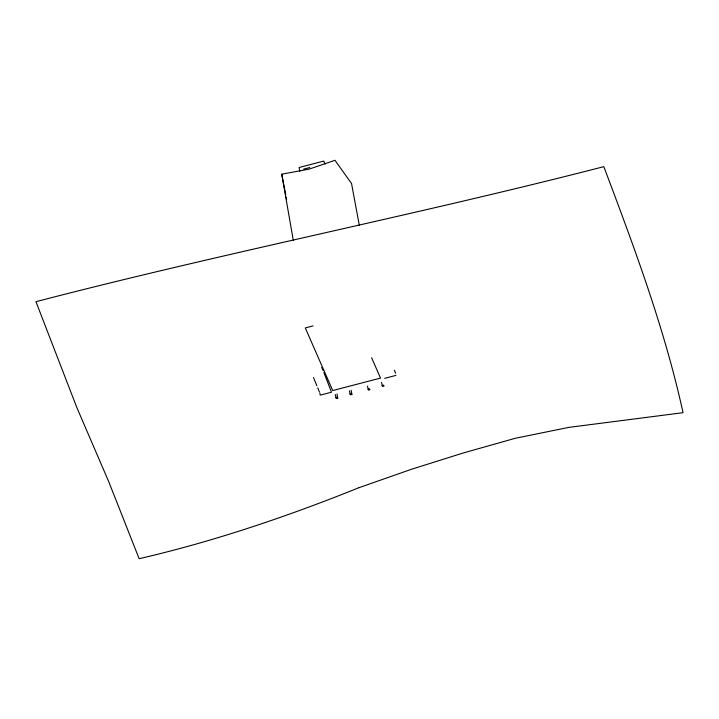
<?xml version="1.0" encoding="UTF-8"?>
<svg xmlns="http://www.w3.org/2000/svg" width="719" height="719" viewBox="0 0 719 719"><rect width="100%" height="100%" fill="white"/><g stroke="black" fill="none" stroke-linecap="round" stroke-linejoin="round"><path stroke-width="1.08" d="M303.688 169.118L309.781 167.509M313.125 325.887L305.296 327.927L332.717 390.552L380.531 378.086L371.624 357.756M384.71 378.329L395.98 375.39M335.818 397.634L337.346 397.239L337.741 398.137L336.213 398.533L335.27 394.506M349.946 393.949L351.474 393.554L351.87 394.452L350.342 394.848L349.398 390.821M368.02 389.24L369.548 388.835L369.943 389.734L368.416 390.138L367.472 386.103M382.104 385.564L383.631 385.159L384.027 386.067L382.499 386.463L381.555 382.427M293.262 240.164L281.749 174.187L309.152 169.127L334.955 160.301L351.528 183.471L359.284 225.137M325.105 164.094L323.775 161.074L299.131 167.5L299.796 171.329M394.336 370.186L395.612 373.296M321.761 367.31L323.038 370.42M323.892 372.496L331.495 392.206L320.234 395.144L319.865 393.059M313.475 377.511L316.881 385.797M317.735 387.874L319.443 392.017M281.749 174.187L285.758 194.984M286.18 197.168L286.602 199.361M351.142 390.273L351.87 394.452M337.013 393.958L337.741 398.137M359.114 487.635C287.51 516.422 214.388 541.299 139.135 558.699L108.884 482.027L76.843 407.574L35.95 301.683C224.274 252.648 415.384 215.242 603.816 166.655C634.239 247.309 664.545 328.331 683.05 412.688L568.684 427.401L515.226 438.302L463.431 452.916L411.547 469.246L359.114 487.635"/></g></svg>
